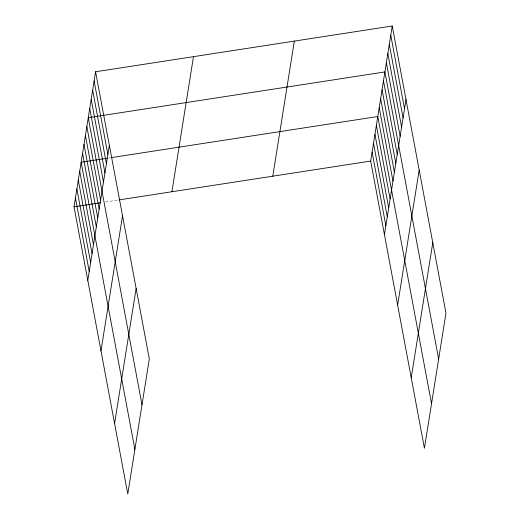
<?xml version="1.0" encoding="UTF-8"?>
<svg xmlns="http://www.w3.org/2000/svg" width="520" height="520" viewBox="0 0 520 520"><rect width="100%" height="100%" fill="white"/><g stroke="black" fill="none" stroke-linecap="round" stroke-linejoin="round"><path stroke-width="0.39" stroke-dasharray="2.6 1.95" d="M108.771 158.002L110.351 157.762M105.606 201.975L118.242 200.025"/><path stroke-width="0.78" d="M95.583 71.76L149.318 358.917L127.77 494L74.029 206.843L95.583 71.76L392.229 26L445.972 313.157L424.418 448.24L370.682 161.083L392.229 26M87.789 280.377L109.343 145.294M100.984 350.876L122.538 215.794M114.576 423.507L136.13 288.425M171.925 191.744L193.479 56.661M272.786 176.183L294.339 41.099M384.443 234.618L405.997 99.534M397.631 305.11L419.185 170.027M411.229 377.741L432.776 242.658M107.192 158.249L81.139 162.266L134.881 449.423M111.93 157.521L377.793 116.506L431.529 403.663M74.029 206.843L100.867 202.703M119.028 199.901L370.682 161.083M390.767 35.184L404.528 108.719M389.298 44.369L403.065 117.903M387.835 53.56L401.596 127.088M386.373 62.745L400.134 136.279M438.646 359.086L384.904 71.929L88.251 117.689L141.993 404.846M383.481 80.841L397.241 154.375M382.057 89.759L395.818 163.293M380.634 98.677L394.401 172.211M379.216 107.588L392.977 181.123M376.37 125.418L390.13 198.952M374.946 134.335L388.707 207.87M373.522 143.254L387.283 216.788M372.099 152.165L385.866 225.7M94.114 80.951L107.874 154.479M92.651 90.135L106.412 163.67M91.182 99.32L104.949 172.855M89.72 108.505L103.48 182.039M86.834 126.607L100.594 200.142M85.41 135.519L99.171 209.053M83.987 144.437L97.747 217.971M82.563 153.355L96.323 226.889M79.716 171.184L93.477 244.719M78.293 180.096L92.059 253.63M76.876 189.014L90.636 262.548M75.452 197.931L89.213 271.466"/></g></svg>
